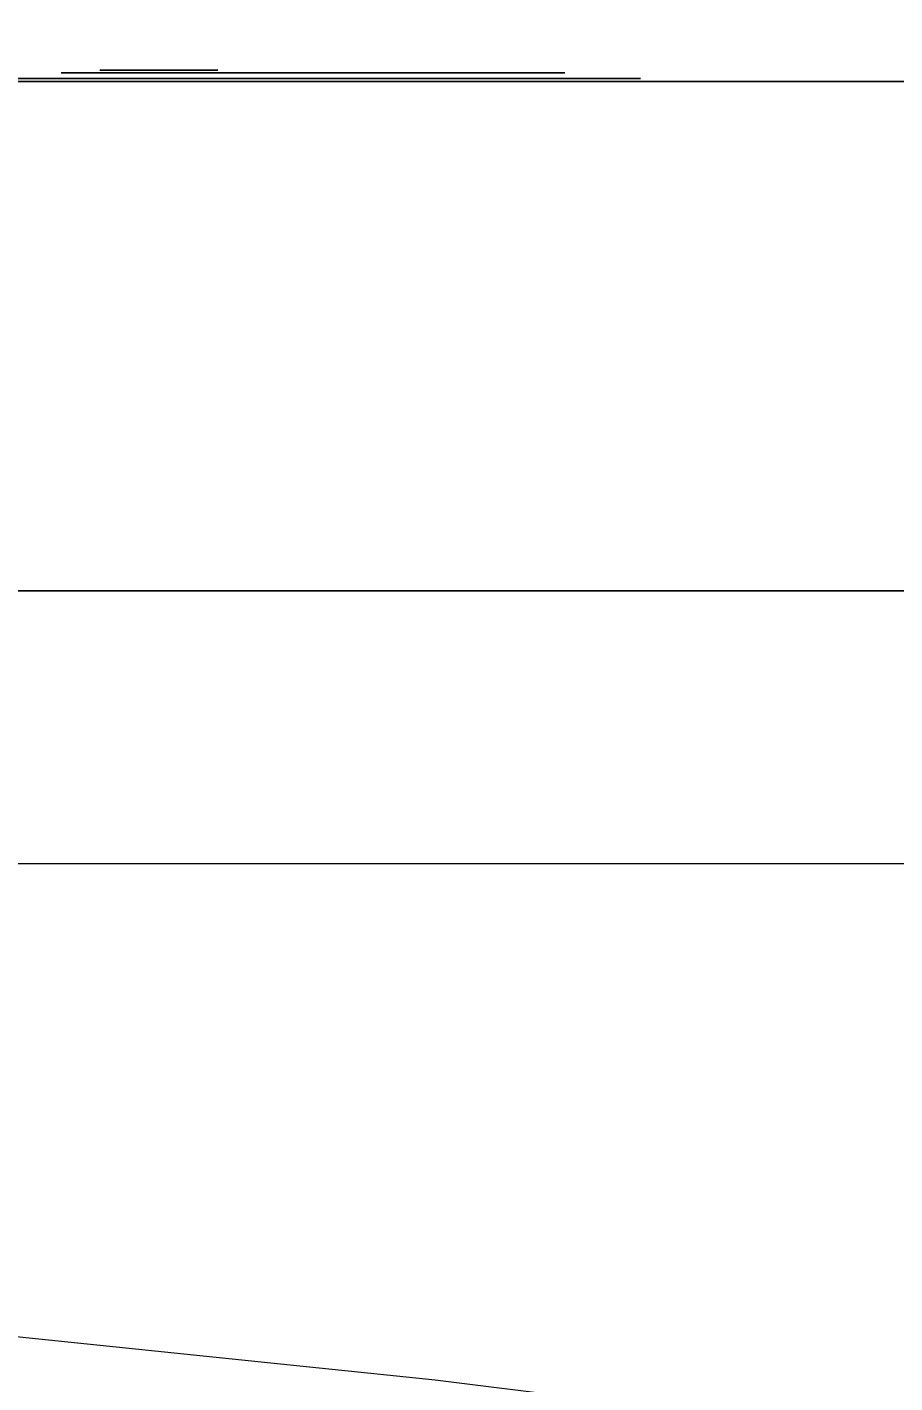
# Model space of a CAD drawing. Header units: millimetres. Extents: x -69706 to 52883, y -6882 to 68885.
# Drawn here: x 46304.43 to 46319.76, y 64954.24 to 64978.2 of the extents above; entities that cross this region are included whole.
import ezdxf

# ---------------------------------------------------------------- set-up
doc = ezdxf.new("R2010")
doc.units = ezdxf.units.MM
doc.layers.add('XFM7P20PCW$0$G-IMPT', color=252, linetype='Continuous', lineweight=9)
doc.layers.add('XFM7P20PCW$0$M-EQPM', color=252, linetype='Continuous', lineweight=9)
doc.layers.add('XFM7P20PCW$0$U-CV-DIM', color=252, linetype='Continuous')
doc.styles.add('XFM7P20PCW$0$PX-TEXT', font='isocp.shx', dxfattribs={"width": 0.7, "bigfont": 'chineset.shx'})
doc.dimstyles.new('XFM7P20PCW$0$PX-400', dxfattribs={"dimscale": 1000, "dimtxt": 0.25, "dimasz": 0.03, "dimexe": 0.1, "dimexo": 0.1, "dimgap": 0.05, "dimtad": 1, "dimdec": 0, "dimzin": 0, "dimdsep": 46, "dimtxsty": 'XFM7P20PCW$0$PX-TEXT', "dimblk": 'XFM7P20PCW$0$_Dot', "dimcen": 2, "dimclrd": 2, "dimclre": 1, "dimclrt": 4, "dimadec": 0, "dimazin": 0, "dimtfac": 1, "dimtdec": 0, "dimtix": 1, "dimtmove": 2, "dimatfit": 3, "dimfxl": 1, "dimtvp": 1, "dimtolj": 1, "dimtzin": 0, "dimarcsym": 0})

# ---------------------------------------------------------------- blocks, each defined once
blk = doc.blocks.new('XFM7P20PCW$0$ui_PCW Pump Shockproof Base - PCW防震基座-Renew_dwg_50_____j_uÂ_ 85Dx155H-V88-剖面 73')
at = {"layer": 'XFM7P20PCW$0$G-IMPT', "flags": 128}
blk.add_lwpolyline([(131964.119, 25564.532), (131969.819, 25563.954), (131978.03, 25563.218), (131984.526, 25562.669), (131990.963, 25562.132), (132000.745, 25561.291), (132005.722, 25560.831), (132013.235, 25560.054), (132018.153, 25559.442), (132021.449, 25558.934), (132023.532, 25558.52), (132024.617, 25558.229), (132024.775, 25558.172)], dxfattribs=at)
blk = doc.blocks.new('XFM7P20PCW$0$ui_PCW Pump Shockproof Base - PCW防震基座-Renew_dwg_¹s_ó¹Ï UA300015 _ó_û 100x9tx6M-V89-剖面 73')
at = {"layer": 'XFM7P20PCW$0$G-IMPT'}
for p, q in [((131818.368, 25583), (132038.368, 25583)), ((132038.368, 25583), (131939.368, 25583)), ((132038.368, 25574), (131818.368, 25574)), ((131941.32, 25574), (132038.368, 25574))]:
    blk.add_line(p, q, dxfattribs=at)
blk = doc.blocks.new('XFM7P20PCW$0$ui_PCW Pump Shockproof Base - PCW防震基座-Renew_dwg_UB405025 _uÂ__W_ _ÂÅK 86D-V91-剖面 73')
at = {"layer": 'XFM7P20PCW$0$G-IMPT'}
blk.add_line((132023.438, 25569.173), (131990.868, 25569.173), dxfattribs=at)
at = {"layer": 'XFM7P20PCW$0$G-IMPT', "flags": 128}
for points in [[(131990.868, 25574), (131992.547, 25574), (131994.224, 25574), (131995.895, 25574), (131997.559, 25574), (131999.211, 25574), (132000.851, 25574), (132002.474, 25574), (132004.079, 25574), (132005.663, 25574), (132007.223, 25574), (132008.757, 25574), (132010.262, 25574), (132011.736, 25574), (132013.177, 25574), (132014.582, 25574), (132015.949, 25574), (132017.276, 25574), (132018.561, 25574), (132019.801, 25574), (132020.996, 25574)], [(132021.31, 25574), (132020.128, 25574), (132018.9, 25574), (132017.627, 25574), (132016.311, 25574), (132014.955, 25574), (132013.56, 25574), (132012.128, 25574), (132010.663, 25574), (132009.166, 25574), (132007.639, 25574), (132006.086, 25574)]]:
    blk.add_lwpolyline(points, dxfattribs=at)
blk = doc.blocks.new('XFM7P20PCW$0$ui_PCW Pump Shockproof Base - PCW防震基座-Renew_dwg_²Õ_X¹Ï OB801032 JAD-2_uÂ__W_ _ö_ûÁá_N MK1808005SLDASM-V93-剖面 73')
for name in ['XFM7P20PCW$0$ui_PCW Pump Shockproof Base - PCW防震基座-Renew_dwg_¹s_ó¹Ï UA300015 _ó_û 100x9tx6M-V89-剖面 73', 'XFM7P20PCW$0$ui_PCW Pump Shockproof Base - PCW防震基座-Renew_dwg_UB405025 _uÂ__W_ _ÂÅK 86D-V91-剖面 73']:
    blk.add_blockref(name, (0, 0))
blk = doc.blocks.new('XFM7P20PCW$0$ui_PCW Pump Shockproof Base - PCW防震基座-Renew_dwg_XA400011 ___¹_ÐÅÒ_K_È____-V82-剖面 73')
at = {"layer": 'XFM7P20PCW$0$G-IMPT'}
for p, q in [((130634.499, 25583.15), (130631.735, 25583.15)), ((130632.048, 25583.15), (130631.735, 25583.15)), ((130631.735, 25583.15), (130632.048, 25583.15)), ((130632.351, 25583.15), (130631.896, 25583.15)), ((130632.568, 25583.15), (130632.152, 25583.15)), ((130632.19, 25583.15), (130632.568, 25583.15)), ((130632.644, 25583.15), (130632.227, 25583.15)), ((130632.275, 25583.15), (130636.581, 25583.15)), ((130634.083, 25583.2), (130632.313, 25583.2)), ((130632.313, 25583.2), (130634.083, 25583.2)), ((130634.083, 25583.15), (130632.313, 25583.15)), ((130632.313, 25583.15), (130634.083, 25583.15)), ((130633.562, 25583.15), (130632.389, 25583.15)), ((130632.426, 25583.15), (130633.941, 25583.15)), ((130636.364, 25583.15), (130632.464, 25583.15)), ((130634.395, 25583.2), (130632.606, 25583.2)), ((130632.606, 25583.2), (130634.054, 25583.2)), ((130634.054, 25583.15), (130632.606, 25583.15)), ((130632.606, 25583.15), (130634.395, 25583.15)), ((130634.395, 25583.15), (130632.606, 25583.15)), ((130632.606, 25583.15), (130634.054, 25583.15)), ((130632.805, 25583.15), (130635.683, 25583.15)), ((130632.843, 25583.15), (130633.562, 25583.15)), ((130634.991, 25583.15), (130632.985, 25583.15)), ((130633.222, 25583.15), (130633.562, 25583.15)), ((130633.562, 25583.15), (130633.259, 25583.15)), ((130633.818, 25583.15), (130635.569, 25583.15)), ((130634.981, 25583.15), (130633.818, 25583.15)), ((130634.395, 25583.15), (130633.941, 25583.15)), ((130634.054, 25583.2), (130634.395, 25583.2)), ((130634.698, 25583.15), (130634.272, 25583.15)), ((130634.32, 25583.15), (130634.944, 25583.15)), ((130634.433, 25583.15), (130634.84, 25583.15)), ((130634.868, 25583.15), (130634.433, 25583.15)), ((130634.537, 25583.15), (130634.433, 25583.15)), ((130636.099, 25583.15), (130634.65, 25583.15)), ((130634.65, 25583.15), (130636.478, 25583.15)), ((130634.944, 25583.15), (130634.868, 25583.15)), ((130635.039, 25583.15), (130634.981, 25583.15)), ((130635.37, 25583.15), (130634.991, 25583.15)), ((130635.029, 25583.15), (130635.228, 25583.15)), ((130635.067, 25583.15), (130635.039, 25583.15)), ((130635.408, 25583.15), (130635.067, 25583.15)), ((130635.683, 25583.15), (130635.266, 25583.15)), ((130635.276, 25583.15), (130635.342, 25583.15)), ((130635.342, 25583.15), (130635.408, 25583.15)), ((130636.402, 25583.15), (130635.645, 25583.15)), ((130635.645, 25583.15), (130636.894, 25583.15)), ((130636.78, 25583.15), (130636.543, 25583.15)), ((130636.894, 25583.15), (130636.581, 25583.15)), ((130637.273, 25583.15), (130639.734, 25583.15)), ((130639.961, 25583.15), (130637.339, 25583.15)), ((130637.576, 25583.15), (130637.376, 25583.15)), ((130637.613, 25583.15), (130638.209, 25583.15)), ((130638.209, 25583.15), (130637.689, 25583.15)), ((130638.209, 25583.15), (130637.793, 25583.15)), ((130638.522, 25583.15), (130638.106, 25583.15)), ((130639.913, 25583.15), (130638.484, 25583.15)), ((130638.484, 25583.15), (130639.913, 25583.15)), ((130638.55, 25583.15), (130639.658, 25583.15)), ((130639.913, 25583.15), (130639.345, 25583.15)), ((130639.658, 25583.15), (130639.459, 25583.15)), ((130640.216, 25583.15), (130639.799, 25583.15)), ((130640.529, 25583.15), (130640.377, 25583.15)), ((130614.868, 25583.05), (130641.868, 25583.05)), ((130641.868, 25583.05), (130614.868, 25583.05))]:
    blk.add_line(p, q, dxfattribs=at)
at = {"layer": 'XFM7P20PCW$0$G-IMPT', "flags": 128}
for points in [[(130632.152, 25583.15), (130632.369, 25583.15), (130632.588, 25583.15)], [(130635.569, 25583.15), (130634.395, 25583.15), (130633.222, 25583.15)], [(130633.903, 25583.15), (130633.939, 25583.15), (130633.979, 25583.15)], [(130634.395, 25583.15), (130634.225, 25583.15), (130634.054, 25583.15)], [(130634.054, 25583.15), (130634.225, 25583.15), (130634.395, 25583.15)], [(130634.216, 25583.15), (130634.27, 25583.15), (130634.32, 25583.15)], [(130635.645, 25583.15), (130635.488, 25583.15), (130635.332, 25583.15)], [(130635.645, 25583.15), (130635.66, 25583.15), (130635.683, 25583.15)], [(130636.677, 25583.15), (130636.388, 25583.15), (130636.099, 25583.15)], [(130637.197, 25583.15), (130636.937, 25583.15), (130636.677, 25583.15)], [(130637.008, 25583.15), (130637.064, 25583.15), (130637.121, 25583.15)], [(130637.187, 25583.15), (130637.231, 25583.15), (130637.273, 25583.15)], [(130639.345, 25583.15), (130639.624, 25583.15), (130639.903, 25583.15)], [(130639.913, 25583.15), (130639.91, 25583.15), (130639.903, 25583.15)]]:
    blk.add_lwpolyline(points, dxfattribs=at)
at = {"layer": 'XFM7P20PCW$0$G-IMPT'}
for points, knots in [([(130632.389, 25583.15), (130632.309, 25583.15), (130632.16, 25583.15), (130631.954, 25583.15), (130631.781, 25583.15), (130631.678, 25583.15), (130631.631, 25583.15)], [-1, -1, -1, -1, -0.683944, -0.412109, -0.184306, 0, 0, 0, 0]), ([(130631.631, 25583.15), (130631.642, 25583.15), (130631.661, 25583.15), (130631.705, 25583.15), (130631.759, 25583.15), (130631.808, 25583.15), (130631.831, 25583.15)], [-1, -1, -1, -1, -0.715697, -0.455458, -0.216125, 0, 0, 0, 0]), ([(130632.464, 25583.15), (130632.38, 25583.15), (130632.224, 25583.15), (130632.011, 25583.15), (130631.84, 25583.15), (130631.74, 25583.15), (130631.697, 25583.15)], [-1, -1, -1, -1, -0.669769, -0.3923148, -0.1692637, 0, 0, 0, 0]), ([(130631.697, 25583.15), (130631.71, 25583.15), (130631.734, 25583.15), (130631.787, 25583.15), (130631.857, 25583.15), (130631.915, 25583.15), (130631.944, 25583.15)], [-1, -1, -1, -1, -0.727841, -0.47197, -0.229944, 0, 0, 0, 0]), ([(130631.735, 25583.15), (130631.759, 25583.15), (130631.805, 25583.15), (130631.872, 25583.15), (130631.932, 25583.15), (130631.987, 25583.15), (130632.035, 25583.15), (130632.079, 25583.15), (130632.116, 25583.15), (130632.141, 25583.15), (130632.152, 25583.15)], [-1, -1, -1, -1, -0.79255, -0.607671, -0.449959, -0.316158, -0.204201, -0.11637, -0.048202, 0, 0, 0, 0]), ([(130631.831, 25583.15), (130631.84, 25583.15), (130631.856, 25583.15), (130631.891, 25583.15), (130631.929, 25583.15), (130631.958, 25583.15), (130631.972, 25583.15)], [-1, -1, -1, -1, -0.6918085, -0.4353777, -0.208893, 0, 0, 0, 0]), ([(130631.896, 25583.15), (130631.972, 25583.15), (130632.122, 25583.15), (130632.282, 25583.15), (130632.361, 25583.15)], [-1, -1, -1, -1, -0.494383, 0, 0, 0, 0]), ([(130631.972, 25583.15), (130631.986, 25583.15), (130632.013, 25583.15), (130632.047, 25583.15), (130632.071, 25583.15), (130632.08, 25583.15), (130632.086, 25583.15)], [-1, -1, -1, -1, -0.779703, -0.558185, -0.311065, 0, 0, 0, 0]), ([(130632.048, 25583.15), (130632.062, 25583.15), (130632.09, 25583.15), (130632.128, 25583.15), (130632.158, 25583.15), (130632.172, 25583.15), (130632.18, 25583.15)], [-1, -1, -1, -1, -0.791194, -0.578028, -0.315719, 0, 0, 0, 0]), ([(130632.086, 25583.15), (130632.112, 25583.15), (130632.164, 25583.15), (130632.181, 25583.15), (130632.19, 25583.15)], [-1, -1, -1, -1, -0.512666, 0, 0, 0, 0]), ([(130632.152, 25583.15), (130632.171, 25583.15), (130632.217, 25583.15), (130632.281, 25583.15), (130632.353, 25583.15), (130632.4, 25583.15), (130632.426, 25583.15)], [-1, -1, -1, -1, -0.848956, -0.64069, -0.359771, 0, 0, 0, 0]), ([(130632.18, 25583.15), (130632.198, 25583.15), (130632.235, 25583.15), (130632.262, 25583.15), (130632.275, 25583.15)], [-1, -1, -1, -1, -0.515625, 0, 0, 0, 0]), ([(130632.227, 25583.15), (130632.246, 25583.15), (130632.287, 25583.15), (130632.324, 25583.15), (130632.346, 25583.15), (130632.349, 25583.15), (130632.351, 25583.15)], [-1, -1, -1, -1, -0.794382, -0.560137, -0.296177, 0, 0, 0, 0]), ([(130632.985, 25583.15), (130632.906, 25583.15), (130632.759, 25583.15), (130632.554, 25583.15), (130632.38, 25583.15), (130632.275, 25583.15), (130632.227, 25583.15)], [-1, -1, -1, -1, -0.689476, -0.419476, -0.189819, 0, 0, 0, 0]), ([(130632.227, 25583.15), (130632.241, 25583.15), (130632.267, 25583.15), (130632.314, 25583.15), (130632.369, 25583.15), (130632.415, 25583.15), (130632.436, 25583.15)], [-1, -1, -1, -1, -0.720393, -0.461682, -0.222282, 0, 0, 0, 0]), ([(130632.436, 25583.15), (130632.444, 25583.15), (130632.458, 25583.15), (130632.489, 25583.15), (130632.527, 25583.15), (130632.554, 25583.15), (130632.568, 25583.15)], [-1, -1, -1, -1, -0.701836, -0.443812, -0.222941, 0, 0, 0, 0]), ([(130632.464, 25583.15), (130632.485, 25583.15), (130632.522, 25583.15), (130632.572, 25583.15), (130632.602, 25583.15), (130632.605, 25583.15), (130632.606, 25583.15)], [-1, -1, -1, -1, -0.6994438, -0.4595781, -0.2410152, 0, 0, 0, 0]), ([(130632.606, 25583.15), (130632.607, 25583.15), (130632.609, 25583.15), (130632.611, 25583.15), (130632.616, 25583.15), (130632.619, 25583.15), (130632.625, 25583.15), (130632.631, 25583.15), (130632.636, 25583.15), (130632.641, 25583.15), (130632.644, 25583.15)], [-1, -1, -1, -1, -0.824602, -0.662926, -0.516457, -0.385229, -0.267648, -0.16377, -0.075112, 0, 0, 0, 0]), ([(130632.692, 25583.15), (130632.706, 25583.15), (130632.735, 25583.15), (130632.769, 25583.15), (130632.794, 25583.15), (130632.801, 25583.15), (130632.805, 25583.15)], [-1, -1, -1, -1, -0.751585, -0.504782, -0.257316, 0, 0, 0, 0]), ([(130632.692, 25583.15), (130632.714, 25583.15), (130632.752, 25583.15), (130632.805, 25583.15), (130632.838, 25583.15), (130632.841, 25583.15), (130632.843, 25583.15)], [-1, -1, -1, -1, -0.679913, -0.433402, -0.221833, 0, 0, 0, 0]), ([(130633.259, 25583.15), (130633.33, 25583.15), (130633.471, 25583.15), (130633.64, 25583.15), (130633.724, 25583.15)], [-1, -1, -1, -1, -0.494754, 0, 0, 0, 0]), ([(130633.78, 25583.15), (130633.792, 25583.15), (130633.821, 25583.15), (130633.853, 25583.15), (130633.882, 25583.15), (130633.896, 25583.15), (130633.903, 25583.15)], [-1, -1, -1, -1, -0.834576, -0.63243, -0.357702, 0, 0, 0, 0]), ([(130633.818, 25583.15), (130633.842, 25583.15), (130633.889, 25583.15), (130633.95, 25583.15), (130633.979, 25583.15)], [-1, -1, -1, -1, -0.467231, 0, 0, 0, 0]), ([(130634.111, 25583.15), (130634.062, 25583.15), (130633.967, 25583.15), (130633.866, 25583.15), (130633.818, 25583.15)], [-1, -1, -1, -1, -0.4815481, 0, 0, 0, 0]), ([(130633.941, 25583.15), (130634.017, 25583.15), (130634.167, 25583.15), (130634.326, 25583.15), (130634.405, 25583.15)], [-1, -1, -1, -1, -0.494383, 0, 0, 0, 0]), ([(130633.941, 25583.15), (130633.972, 25583.15), (130634.032, 25583.15), (130634.098, 25583.15), (130634.13, 25583.15)], [-1, -1, -1, -1, -0.487072, 0, 0, 0, 0]), ([(130633.979, 25583.15), (130634.024, 25583.15), (130634.119, 25583.15), (130634.207, 25583.15), (130634.254, 25583.15)], [-1, -1, -1, -1, -0.5218454, 0, 0, 0, 0]), ([(130634.083, 25583.15), (130634.096, 25583.15), (130634.123, 25583.15), (130634.16, 25583.15), (130634.192, 25583.15), (130634.208, 25583.15), (130634.216, 25583.15)], [-1, -1, -1, -1, -0.761095, -0.531138, -0.282936, 0, 0, 0, 0]), ([(130634.433, 25583.15), (130634.378, 25583.15), (130634.275, 25583.15), (130634.163, 25583.15), (130634.111, 25583.15)], [-1, -1, -1, -1, -0.469953, 0, 0, 0, 0]), ([(130634.196, 25583.15), (130634.22, 25583.15), (130634.261, 25583.15), (130634.314, 25583.15), (130634.352, 25583.15), (130634.356, 25583.15), (130634.357, 25583.15)], [-1, -1, -1, -1, -0.6535076, -0.3934777, -0.1926763, 0, 0, 0, 0]), ([(130634.254, 25583.15), (130634.304, 25583.15), (130634.403, 25583.15), (130634.493, 25583.15), (130634.537, 25583.15)], [-1, -1, -1, -1, -0.486154, 0, 0, 0, 0]), ([(130634.272, 25583.15), (130634.291, 25583.15), (130634.331, 25583.15), (130634.369, 25583.15), (130634.39, 25583.15), (130634.394, 25583.15), (130634.395, 25583.15)], [-1, -1, -1, -1, -0.792498, -0.557798, -0.293618, 0, 0, 0, 0]), ([(130634.433, 25583.15), (130634.446, 25583.15), (130634.471, 25583.15), (130634.507, 25583.15), (130634.539, 25583.15), (130634.556, 25583.15), (130634.565, 25583.15)], [-1, -1, -1, -1, -0.796817, -0.579624, -0.313232, 0, 0, 0, 0]), ([(130634.499, 25583.15), (130634.521, 25583.15), (130634.561, 25583.15), (130634.614, 25583.15), (130634.646, 25583.15), (130634.649, 25583.15), (130634.65, 25583.15)], [-1, -1, -1, -1, -0.690921, -0.44791, -0.233407, 0, 0, 0, 0]), ([(130634.565, 25583.15), (130634.578, 25583.15), (130634.602, 25583.15), (130634.609, 25583.15), (130634.613, 25583.15)], [-1, -1, -1, -1, -0.425764, 0, 0, 0, 0]), ([(130634.65, 25583.15), (130634.651, 25583.15), (130634.653, 25583.15), (130634.657, 25583.15), (130634.661, 25583.15), (130634.667, 25583.15), (130634.674, 25583.15), (130634.68, 25583.15), (130634.689, 25583.15), (130634.695, 25583.15), (130634.698, 25583.15)], [-1, -1, -1, -1, -0.822845, -0.661054, -0.513119, -0.382053, -0.263205, -0.161258, -0.072979, 0, 0, 0, 0]), ([(130635.276, 25583.15), (130635.23, 25583.15), (130635.134, 25583.15), (130634.983, 25583.15), (130634.821, 25583.15), (130634.708, 25583.15), (130634.65, 25583.15)], [-1, -1, -1, -1, -0.7762238, -0.5356201, -0.2764898, 0, 0, 0, 0]), ([(130634.65, 25583.15), (130634.727, 25583.15), (130634.876, 25583.15), (130635.024, 25583.15), (130635.095, 25583.15)], [-1, -1, -1, -1, -0.484502, 0, 0, 0, 0]), ([(130634.915, 25583.15), (130634.929, 25583.15), (130634.955, 25583.15), (130634.991, 25583.15), (130635.014, 25583.15), (130635.024, 25583.15), (130635.029, 25583.15)], [-1, -1, -1, -1, -0.7711802, -0.5502755, -0.3003659, 0, 0, 0, 0]), ([(130635.332, 25583.15), (130635.272, 25583.15), (130635.159, 25583.15), (130635.045, 25583.15), (130634.991, 25583.15)], [-1, -1, -1, -1, -0.472577, 0, 0, 0, 0]), ([(130634.991, 25583.15), (130635.059, 25583.15), (130635.192, 25583.15), (130635.331, 25583.15), (130635.398, 25583.15)], [-1, -1, -1, -1, -0.485789, 0, 0, 0, 0]), ([(130635.095, 25583.15), (130635.171, 25583.15), (130635.324, 25583.15), (130635.548, 25583.15), (130635.766, 25583.15), (130635.905, 25583.15), (130635.976, 25583.15)], [-1, -1, -1, -1, -0.749912, -0.501101, -0.251226, 0, 0, 0, 0]), ([(130635.228, 25583.15), (130635.272, 25583.15), (130635.354, 25583.15), (130635.468, 25583.15), (130635.564, 25583.15), (130635.62, 25583.15), (130635.645, 25583.15)], [-1, -1, -1, -1, -0.686699, -0.415783, -0.186754, 0, 0, 0, 0]), ([(130635.266, 25583.15), (130635.282, 25583.15), (130635.317, 25583.15), (130635.346, 25583.15), (130635.366, 25583.15), (130635.369, 25583.15), (130635.37, 25583.15)], [-1, -1, -1, -1, -0.794896, -0.56007, -0.295766, 0, 0, 0, 0]), ([(130636.033, 25583.15), (130635.98, 25583.15), (130635.87, 25583.15), (130635.691, 25583.15), (130635.491, 25583.15), (130635.349, 25583.15), (130635.276, 25583.15)], [-1, -1, -1, -1, -0.783953, -0.546406, -0.284181, 0, 0, 0, 0]), ([(130635.776, 25583.15), (130635.75, 25583.15), (130635.694, 25583.15), (130635.599, 25583.15), (130635.49, 25583.15), (130635.411, 25583.15), (130635.37, 25583.15)], [-1, -1, -1, -1, -0.803818, -0.572681, -0.304945, 0, 0, 0, 0]), ([(130635.483, 25583.15), (130635.507, 25583.15), (130635.549, 25583.15), (130635.604, 25583.15), (130635.64, 25583.15), (130635.643, 25583.15), (130635.645, 25583.15)], [-1, -1, -1, -1, -0.6839687, -0.4386877, -0.2244833, 0, 0, 0, 0]), ([(130637.131, 25583.15), (130637.012, 25583.15), (130636.767, 25583.15), (130636.387, 25583.15), (130635.986, 25583.15), (130635.71, 25583.15), (130635.569, 25583.15)], [-1, -1, -1, -1, -0.770465, -0.528018, -0.270659, 0, 0, 0, 0]), ([(130635.569, 25583.15), (130635.684, 25583.15), (130635.911, 25583.15), (130636.247, 25583.15), (130636.574, 25583.15), (130636.788, 25583.15), (130636.894, 25583.15)], [-1, -1, -1, -1, -0.740245, -0.486624, -0.239961, 0, 0, 0, 0]), ([(130635.862, 25583.15), (130635.86, 25583.15), (130635.856, 25583.15), (130635.814, 25583.15), (130635.737, 25583.15), (130635.677, 25583.15), (130635.645, 25583.15)], [-1, -1, -1, -1, -0.714021, -0.482644, -0.26381, 0, 0, 0, 0]), ([(130635.645, 25583.15), (130635.675, 25583.15), (130635.739, 25583.15), (130635.783, 25583.15), (130635.806, 25583.15)], [-1, -1, -1, -1, -0.522216, 0, 0, 0, 0]), ([(130635.683, 25583.15), (130635.71, 25583.15), (130635.762, 25583.15), (130635.826, 25583.15), (130635.858, 25583.15), (130635.86, 25583.15), (130635.862, 25583.15)], [-1, -1, -1, -1, -0.777588, -0.571179, -0.323822, 0, 0, 0, 0]), ([(130635.748, 25583.15), (130635.749, 25583.15), (130635.75, 25583.15), (130635.765, 25583.15), (130635.788, 25583.15), (130635.812, 25583.15), (130635.824, 25583.15)], [-1, -1, -1, -1, -0.735457, -0.487692, -0.243542, 0, 0, 0, 0]), ([(130635.806, 25583.15), (130635.789, 25583.15), (130635.759, 25583.15), (130635.752, 25583.15), (130635.748, 25583.15)], [-1, -1, -1, -1, -0.435881, 0, 0, 0, 0]), ([(130636.051, 25583.15), (130636.032, 25583.15), (130635.994, 25583.15), (130635.927, 25583.15), (130635.854, 25583.15), (130635.802, 25583.15), (130635.776, 25583.15)], [-1, -1, -1, -1, -0.741262, -0.492279, -0.247594, 0, 0, 0, 0]), ([(130635.91, 25583.15), (130635.905, 25583.15), (130635.895, 25583.15), (130635.87, 25583.15), (130635.844, 25583.15), (130635.818, 25583.15), (130635.806, 25583.15)], [-1, -1, -1, -1, -0.717184, -0.456749, -0.218795, 0, 0, 0, 0]), ([(130635.806, 25583.15), (130635.816, 25583.15), (130635.841, 25583.15), (130635.862, 25583.15), (130635.88, 25583.15), (130635.887, 25583.15), (130635.89, 25583.15)], [-1, -1, -1, -1, -0.837352, -0.618939, -0.339434, 0, 0, 0, 0]), ([(130635.824, 25583.15), (130635.836, 25583.15), (130635.862, 25583.15), (130635.919, 25583.15), (130635.985, 25583.15), (130636.035, 25583.15), (130636.061, 25583.15)], [-1, -1, -1, -1, -0.790909, -0.561655, -0.299493, 0, 0, 0, 0]), ([(130635.89, 25583.15), (130635.899, 25583.15), (130635.917, 25583.15), (130635.935, 25583.15), (130635.945, 25583.15), (130635.947, 25583.15), (130635.948, 25583.15)], [-1, -1, -1, -1, -0.767701, -0.523637, -0.269539, 0, 0, 0, 0]), ([(130635.948, 25583.15), (130635.946, 25583.15), (130635.942, 25583.15), (130635.921, 25583.15), (130635.91, 25583.15)], [-1, -1, -1, -1, -0.497643, 0, 0, 0, 0]), ([(130635.976, 25583.15), (130636.051, 25583.15), (130636.2, 25583.15), (130636.406, 25583.15), (130636.598, 25583.15), (130636.714, 25583.15), (130636.771, 25583.15)], [-1, -1, -1, -1, -0.7388178, -0.4868938, -0.2408008, 0, 0, 0, 0]), ([(130636.647, 25583.15), (130636.597, 25583.15), (130636.499, 25583.15), (130636.344, 25583.15), (130636.191, 25583.15), (130636.085, 25583.15), (130636.033, 25583.15)], [-1, -1, -1, -1, -0.736647, -0.481855, -0.238171, 0, 0, 0, 0]), ([(130636.193, 25583.15), (130636.184, 25583.15), (130636.166, 25583.15), (130636.132, 25583.15), (130636.095, 25583.15), (130636.065, 25583.15), (130636.051, 25583.15)], [-1, -1, -1, -1, -0.7120168, -0.4499192, -0.2144385, 0, 0, 0, 0]), ([(130636.269, 25583.15), (130636.266, 25583.15), (130636.26, 25583.15), (130636.242, 25583.15), (130636.223, 25583.15), (130636.202, 25583.15), (130636.193, 25583.15)], [-1, -1, -1, -1, -0.69217, -0.427116, -0.193956, 0, 0, 0, 0]), ([(130636.203, 25583.15), (130636.211, 25583.15), (130636.227, 25583.15), (130636.245, 25583.15), (130636.258, 25583.15), (130636.265, 25583.15), (130636.269, 25583.15)], [-1, -1, -1, -1, -0.782586, -0.543419, -0.281817, 0, 0, 0, 0]), ([(130636.326, 25583.15), (130636.325, 25583.15), (130636.323, 25583.15), (130636.314, 25583.15), (130636.297, 25583.15), (130636.278, 25583.15), (130636.269, 25583.15)], [-1, -1, -1, -1, -0.710347, -0.448884, -0.210724, 0, 0, 0, 0]), ([(130636.269, 25583.15), (130636.286, 25583.15), (130636.319, 25583.15), (130636.324, 25583.15), (130636.326, 25583.15)], [-1, -1, -1, -1, -0.49159, 0, 0, 0, 0]), ([(130636.639, 25583.15), (130636.627, 25583.15), (130636.6, 25583.15), (130636.536, 25583.15), (130636.457, 25583.15), (130636.397, 25583.15), (130636.364, 25583.15)], [-1, -1, -1, -1, -0.812394, -0.593857, -0.326307, 0, 0, 0, 0]), ([(130637.055, 25583.15), (130637.041, 25583.15), (130637.009, 25583.15), (130636.954, 25583.15), (130636.889, 25583.15), (130636.813, 25583.15), (130636.725, 25583.15), (130636.628, 25583.15), (130636.518, 25583.15), (130636.442, 25583.15), (130636.402, 25583.15)], [-1, -1, -1, -1, -0.930329, -0.844545, -0.744368, -0.626064, -0.493996, -0.344864, -0.181904, 0, 0, 0, 0]), ([(130636.478, 25583.15), (130636.509, 25583.15), (130636.567, 25583.15), (130636.646, 25583.15), (130636.709, 25583.15), (130636.745, 25583.15), (130636.761, 25583.15)], [-1, -1, -1, -1, -0.664668, -0.388146, -0.165385, 0, 0, 0, 0]), ([(130636.543, 25583.15), (130636.566, 25583.15), (130636.611, 25583.15), (130636.659, 25583.15), (130636.688, 25583.15), (130636.693, 25583.15), (130636.695, 25583.15)], [-1, -1, -1, -1, -0.725855, -0.468436, -0.226029, 0, 0, 0, 0]), ([(130636.581, 25583.15), (130636.632, 25583.15), (130636.728, 25583.15), (130636.862, 25583.15), (130636.979, 25583.15), (130637.043, 25583.15), (130637.074, 25583.15)], [-1, -1, -1, -1, -0.709461, -0.449234, -0.215302, 0, 0, 0, 0]), ([(130636.581, 25583.15), (130636.612, 25583.15), (130636.67, 25583.15), (130636.756, 25583.15), (130636.838, 25583.15), (130636.895, 25583.15), (130636.922, 25583.15)], [-1, -1, -1, -1, -0.703959, -0.438625, -0.20424, 0, 0, 0, 0]), ([(130636.695, 25583.15), (130636.694, 25583.15), (130636.692, 25583.15), (130636.684, 25583.15), (130636.668, 25583.15), (130636.647, 25583.15), (130636.639, 25583.15)], [-1, -1, -1, -1, -0.649614, -0.366673, -0.151546, 0, 0, 0, 0]), ([(130637.376, 25583.15), (130637.314, 25583.15), (130637.194, 25583.15), (130637.007, 25583.15), (130636.83, 25583.15), (130636.706, 25583.15), (130636.647, 25583.15)], [-1, -1, -1, -1, -0.713564, -0.451123, -0.214397, 0, 0, 0, 0]), ([(130637.215, 25583.15), (130637.16, 25583.15), (130637.059, 25583.15), (130636.918, 25583.15), (130636.798, 25583.15), (130636.727, 25583.15), (130636.695, 25583.15)], [-1, -1, -1, -1, -0.685905, -0.417152, -0.187988, 0, 0, 0, 0]), ([(130636.695, 25583.15), (130636.708, 25583.15), (130636.734, 25583.15), (130636.778, 25583.15), (130636.799, 25583.15)], [-1, -1, -1, -1, -0.481338, 0, 0, 0, 0]), ([(130636.761, 25583.15), (130636.81, 25583.15), (130636.902, 25583.15), (130636.994, 25583.15), (130637.036, 25583.15)], [-1, -1, -1, -1, -0.458222, 0, 0, 0, 0]), ([(130636.771, 25583.15), (130636.837, 25583.15), (130636.977, 25583.15), (130637.175, 25583.15), (130637.379, 25583.15), (130637.508, 25583.15), (130637.576, 25583.15)], [-1, -1, -1, -1, -0.785646, -0.549187, -0.287109, 0, 0, 0, 0]), ([(130636.904, 25583.15), (130636.887, 25583.15), (130636.853, 25583.15), (130636.817, 25583.15), (130636.792, 25583.15), (130636.784, 25583.15), (130636.78, 25583.15)], [-1, -1, -1, -1, -0.7678673, -0.5246687, -0.2690905, 0, 0, 0, 0]), ([(130637.339, 25583.15), (130637.297, 25583.15), (130637.211, 25583.15), (130637.077, 25583.15), (130636.932, 25583.15), (130636.832, 25583.15), (130636.78, 25583.15)], [-1, -1, -1, -1, -0.779836, -0.53925, -0.280159, 0, 0, 0, 0]), ([(130636.78, 25583.15), (130636.794, 25583.15), (130636.819, 25583.15), (130636.864, 25583.15), (130636.904, 25583.15), (130636.936, 25583.15), (130636.95, 25583.15)], [-1, -1, -1, -1, -0.7007846, -0.4341894, -0.2008241, 0, 0, 0, 0]), ([(130636.894, 25583.15), (130636.986, 25583.15), (130637.171, 25583.15), (130637.449, 25583.15), (130637.729, 25583.15), (130637.916, 25583.15), (130638.01, 25583.15)], [-1, -1, -1, -1, -0.75617, -0.508615, -0.256647, 0, 0, 0, 0]), ([(130636.894, 25583.15), (130636.905, 25583.15), (130636.929, 25583.15), (130636.959, 25583.15), (130636.986, 25583.15), (130637, 25583.15), (130637.008, 25583.15)], [-1, -1, -1, -1, -0.812629, -0.597545, -0.334725, 0, 0, 0, 0]), ([(130637.102, 25583.15), (130637.082, 25583.15), (130637.038, 25583.15), (130636.986, 25583.15), (130636.94, 25583.15), (130636.916, 25583.15), (130636.904, 25583.15)], [-1, -1, -1, -1, -0.807882, -0.578878, -0.313087, 0, 0, 0, 0]), ([(130636.95, 25583.15), (130636.957, 25583.15), (130636.97, 25583.15), (130636.996, 25583.15), (130637.034, 25583.15), (130637.06, 25583.15), (130637.074, 25583.15)], [-1, -1, -1, -1, -0.7091494, -0.4603011, -0.2312274, 0, 0, 0, 0]), ([(130637.036, 25583.15), (130637.06, 25583.15), (130637.104, 25583.15), (130637.167, 25583.15), (130637.221, 25583.15), (130637.264, 25583.15), (130637.299, 25583.15), (130637.321, 25583.15), (130637.338, 25583.15), (130637.338, 25583.15), (130637.339, 25583.15)], [-1, -1, -1, -1, -0.8517428, -0.7236273, -0.6039752, -0.4942739, -0.3827832, -0.2684581, -0.1424637, 0, 0, 0, 0]), ([(130637.036, 25583.15), (130637.047, 25583.15), (130637.069, 25583.15), (130637.118, 25583.15), (130637.171, 25583.15), (130637.221, 25583.15), (130637.245, 25583.15)], [-1, -1, -1, -1, -0.714097, -0.451759, -0.215385, 0, 0, 0, 0]), ([(130637.793, 25583.15), (130637.714, 25583.15), (130637.568, 25583.15), (130637.363, 25583.15), (130637.189, 25583.15), (130637.083, 25583.15), (130637.036, 25583.15)], [-1, -1, -1, -1, -0.689476, -0.419476, -0.189819, 0, 0, 0, 0]), ([(130637.036, 25583.15), (130637.046, 25583.15), (130637.069, 25583.15), (130637.102, 25583.15), (130637.135, 25583.15), (130637.169, 25583.15), (130637.204, 25583.15), (130637.238, 25583.15), (130637.275, 25583.15), (130637.298, 25583.15), (130637.311, 25583.15)], [-1, -1, -1, -1, -0.9354509, -0.8591845, -0.7671255, -0.6584603, -0.527154, -0.3734782, -0.1978618, 0, 0, 0, 0]), ([(130637.074, 25583.15), (130637.099, 25583.15), (130637.152, 25583.15), (130637.219, 25583.15), (130637.276, 25583.15), (130637.305, 25583.15), (130637.32, 25583.15)], [-1, -1, -1, -1, -0.76437, -0.525636, -0.269046, 0, 0, 0, 0]), ([(130637.074, 25583.15), (130637.087, 25583.15), (130637.113, 25583.15), (130637.149, 25583.15), (130637.172, 25583.15), (130637.182, 25583.15), (130637.187, 25583.15)], [-1, -1, -1, -1, -0.77118, -0.550276, -0.300366, 0, 0, 0, 0]), ([(130637.282, 25583.15), (130637.247, 25583.15), (130637.18, 25583.15), (130637.127, 25583.15), (130637.102, 25583.15)], [-1, -1, -1, -1, -0.4713778, 0, 0, 0, 0]), ([(130637.197, 25583.15), (130637.197, 25583.15), (130637.197, 25583.15), (130637.181, 25583.15), (130637.161, 25583.15), (130637.134, 25583.15), (130637.121, 25583.15)], [-1, -1, -1, -1, -0.62253, -0.346725, -0.155871, 0, 0, 0, 0]), ([(130637.121, 25583.15), (130637.212, 25583.15), (130637.386, 25583.15), (130637.637, 25583.15), (130637.865, 25583.15), (130638.009, 25583.15), (130638.078, 25583.15)], [-1, -1, -1, -1, -0.7168879, -0.4551247, -0.2171882, 0, 0, 0, 0]), ([(130638.162, 25583.15), (130637.993, 25583.15), (130637.653, 25583.15), (130637.306, 25583.15), (130637.131, 25583.15)], [-1, -1, -1, -1, -0.504335, 0, 0, 0, 0]), ([(130638.408, 25583.15), (130638.324, 25583.15), (130638.141, 25583.15), (130637.847, 25583.15), (130637.516, 25583.15), (130637.282, 25583.15), (130637.159, 25583.15)], [-1, -1, -1, -1, -0.794097, -0.558102, -0.293858, 0, 0, 0, 0]), ([(130637.339, 25583.15), (130637.338, 25583.15), (130637.336, 25583.15), (130637.31, 25583.15), (130637.261, 25583.15), (130637.219, 25583.15), (130637.197, 25583.15)], [-1, -1, -1, -1, -0.667689, -0.418229, -0.210441, 0, 0, 0, 0]), ([(130638.078, 25583.15), (130638.004, 25583.15), (130637.858, 25583.15), (130637.641, 25583.15), (130637.427, 25583.15), (130637.285, 25583.15), (130637.215, 25583.15)], [-1, -1, -1, -1, -0.740764, -0.488343, -0.242153, 0, 0, 0, 0]), ([(130637.245, 25583.15), (130637.254, 25583.15), (130637.271, 25583.15), (130637.3, 25583.15), (130637.337, 25583.15), (130637.364, 25583.15), (130637.376, 25583.15)], [-1, -1, -1, -1, -0.6713928, -0.4060102, -0.1903463, 0, 0, 0, 0]), ([(130637.311, 25583.15), (130637.443, 25583.15), (130637.697, 25583.15), (130638.063, 25583.15), (130638.398, 25583.15), (130638.61, 25583.15), (130638.711, 25583.15)], [-1, -1, -1, -1, -0.718265, -0.458687, -0.21893, 0, 0, 0, 0]), ([(130637.32, 25583.15), (130637.334, 25583.15), (130637.361, 25583.15), (130637.391, 25583.15), (130637.411, 25583.15), (130637.413, 25583.15), (130637.414, 25583.15)], [-1, -1, -1, -1, -0.716301, -0.458694, -0.22094, 0, 0, 0, 0]), ([(130637.376, 25583.15), (130637.39, 25583.15), (130637.417, 25583.15), (130637.454, 25583.15), (130637.481, 25583.15), (130637.493, 25583.15), (130637.5, 25583.15)], [-1, -1, -1, -1, -0.7926657, -0.5797184, -0.3186611, 0, 0, 0, 0]), ([(130637.5, 25583.15), (130637.514, 25583.15), (130637.544, 25583.15), (130637.578, 25583.15), (130637.602, 25583.15), (130637.609, 25583.15), (130637.613, 25583.15)], [-1, -1, -1, -1, -0.758475, -0.515008, -0.261991, 0, 0, 0, 0]), ([(130637.689, 25583.15), (130637.776, 25583.15), (130637.945, 25583.15), (130638.123, 25583.15), (130638.209, 25583.15)], [-1, -1, -1, -1, -0.487395, 0, 0, 0, 0]), ([(130638.01, 25583.15), (130638.086, 25583.15), (130638.236, 25583.15), (130638.453, 25583.15), (130638.663, 25583.15), (130638.797, 25583.15), (130638.863, 25583.15)], [-1, -1, -1, -1, -0.7401495, -0.4874671, -0.2406691, 0, 0, 0, 0]), ([(130638.843, 25583.15), (130638.787, 25583.15), (130638.672, 25583.15), (130638.488, 25583.15), (130638.289, 25583.15), (130638.149, 25583.15), (130638.078, 25583.15)], [-1, -1, -1, -1, -0.772426, -0.530669, -0.273182, 0, 0, 0, 0]), ([(130638.078, 25583.15), (130638.207, 25583.15), (130638.459, 25583.15), (130638.705, 25583.15), (130638.825, 25583.15)], [-1, -1, -1, -1, -0.488382, 0, 0, 0, 0]), ([(130638.106, 25583.15), (130638.122, 25583.15), (130638.156, 25583.15), (130638.186, 25583.15), (130638.206, 25583.15), (130638.208, 25583.15), (130638.209, 25583.15)], [-1, -1, -1, -1, -0.794896, -0.56007, -0.295766, 0, 0, 0, 0]), ([(130638.929, 25583.15), (130638.871, 25583.15), (130638.753, 25583.15), (130638.568, 25583.15), (130638.369, 25583.15), (130638.232, 25583.15), (130638.162, 25583.15)], [-1, -1, -1, -1, -0.7706502, -0.5275472, -0.2718299, 0, 0, 0, 0]), ([(130638.333, 25583.15), (130638.355, 25583.15), (130638.397, 25583.15), (130638.45, 25583.15), (130638.48, 25583.15), (130638.483, 25583.15), (130638.484, 25583.15)], [-1, -1, -1, -1, -0.735547, -0.51017, -0.280978, 0, 0, 0, 0]), ([(130639.146, 25583.15), (130639.099, 25583.15), (130638.997, 25583.15), (130638.825, 25583.15), (130638.627, 25583.15), (130638.484, 25583.15), (130638.408, 25583.15)], [-1, -1, -1, -1, -0.801885, -0.568843, -0.302867, 0, 0, 0, 0]), ([(130638.484, 25583.15), (130638.485, 25583.15), (130638.487, 25583.15), (130638.489, 25583.15), (130638.494, 25583.15), (130638.497, 25583.15), (130638.504, 25583.15), (130638.509, 25583.15), (130638.514, 25583.15), (130638.52, 25583.15), (130638.522, 25583.15)], [-1, -1, -1, -1, -0.825792, -0.665455, -0.518948, -0.386305, -0.268995, -0.165536, -0.075922, 0, 0, 0, 0]), ([(130639.79, 25583.15), (130639.773, 25583.15), (130639.732, 25583.15), (130639.648, 25583.15), (130639.536, 25583.15), (130639.392, 25583.15), (130639.219, 25583.15), (130639.014, 25583.15), (130638.779, 25583.15), (130638.611, 25583.15), (130638.522, 25583.15)], [-1, -1, -1, -1, -0.955226, -0.888612, -0.798662, -0.68451, -0.549361, -0.389778, -0.206505, 0, 0, 0, 0]), ([(130638.711, 25583.15), (130638.806, 25583.15), (130638.981, 25583.15), (130639.222, 25583.15), (130639.423, 25583.15), (130639.54, 25583.15), (130639.592, 25583.15)], [-1, -1, -1, -1, -0.686789, -0.415423, -0.187494, 0, 0, 0, 0]), ([(130638.825, 25583.15), (130638.88, 25583.15), (130638.989, 25583.15), (130639.146, 25583.15), (130639.293, 25583.15), (130639.385, 25583.15), (130639.431, 25583.15)], [-1, -1, -1, -1, -0.738544, -0.485967, -0.23877, 0, 0, 0, 0]), ([(130639.459, 25583.15), (130639.414, 25583.15), (130639.324, 25583.15), (130639.176, 25583.15), (130639.016, 25583.15), (130638.902, 25583.15), (130638.843, 25583.15)], [-1, -1, -1, -1, -0.764364, -0.520275, -0.266448, 0, 0, 0, 0]), ([(130638.863, 25583.15), (130638.922, 25583.15), (130639.041, 25583.15), (130639.214, 25583.15), (130639.382, 25583.15), (130639.49, 25583.15), (130639.544, 25583.15)], [-1, -1, -1, -1, -0.7531687, -0.505357, -0.2539581, 0, 0, 0, 0]), ([(130639.487, 25583.15), (130639.399, 25583.15), (130639.219, 25583.15), (130639.027, 25583.15), (130638.929, 25583.15)], [-1, -1, -1, -1, -0.5081379, 0, 0, 0, 0]), ([(130639.497, 25583.15), (130639.477, 25583.15), (130639.432, 25583.15), (130639.353, 25583.15), (130639.256, 25583.15), (130639.185, 25583.15), (130639.146, 25583.15)], [-1, -1, -1, -1, -0.8118966, -0.5787112, -0.3130693, 0, 0, 0, 0]), ([(130639.431, 25583.15), (130639.479, 25583.15), (130639.576, 25583.15), (130639.709, 25583.15), (130639.836, 25583.15), (130639.912, 25583.15), (130639.951, 25583.15)], [-1, -1, -1, -1, -0.752461, -0.505907, -0.255083, 0, 0, 0, 0]), ([(130639.459, 25583.15), (130639.474, 25583.15), (130639.504, 25583.15), (130639.544, 25583.15), (130639.581, 25583.15), (130639.606, 25583.15), (130639.63, 25583.15), (130639.644, 25583.15), (130639.656, 25583.15), (130639.657, 25583.15), (130639.658, 25583.15)], [-1, -1, -1, -1, -0.8167043, -0.6490368, -0.49981, -0.3668088, -0.2504411, -0.1497697, -0.0672908, 0, 0, 0, 0]), ([(130639.923, 25583.15), (130639.851, 25583.15), (130639.706, 25583.15), (130639.542, 25583.15), (130639.459, 25583.15)], [-1, -1, -1, -1, -0.504524, 0, 0, 0, 0]), ([(130640.036, 25583.15), (130639.95, 25583.15), (130639.778, 25583.15), (130639.583, 25583.15), (130639.487, 25583.15)], [-1, -1, -1, -1, -0.4979225, 0, 0, 0, 0]), ([(130639.61, 25583.15), (130639.6, 25583.15), (130639.577, 25583.15), (130639.525, 25583.15), (130639.497, 25583.15)], [-1, -1, -1, -1, -0.534953, 0, 0, 0, 0]), ([(130639.544, 25583.15), (130639.591, 25583.15), (130639.689, 25583.15), (130639.828, 25583.15), (130639.972, 25583.15), (130640.064, 25583.15), (130640.112, 25583.15)], [-1, -1, -1, -1, -0.778684, -0.538819, -0.279472, 0, 0, 0, 0]), ([(130639.592, 25583.15), (130639.631, 25583.15), (130639.705, 25583.15), (130639.805, 25583.15), (130639.892, 25583.15), (130639.939, 25583.15), (130639.961, 25583.15)], [-1, -1, -1, -1, -0.7180679, -0.4600608, -0.2196167, 0, 0, 0, 0]), ([(130639.658, 25583.15), (130639.656, 25583.15), (130639.652, 25583.15), (130639.624, 25583.15), (130639.61, 25583.15)], [-1, -1, -1, -1, -0.486679, 0, 0, 0, 0]), ([(130640.027, 25583.15), (130640.016, 25583.15), (130639.989, 25583.15), (130639.957, 25583.15), (130639.917, 25583.15), (130639.875, 25583.15), (130639.825, 25583.15), (130639.774, 25583.15), (130639.717, 25583.15), (130639.678, 25583.15), (130639.658, 25583.15)], [-1, -1, -1, -1, -0.9539343, -0.8862997, -0.7968468, -0.6850306, -0.5485962, -0.3899355, -0.2064402, 0, 0, 0, 0]), ([(130639.658, 25583.15), (130639.688, 25583.15), (130639.742, 25583.15), (130639.811, 25583.15), (130639.859, 25583.15), (130639.87, 25583.15), (130639.875, 25583.15)], [-1, -1, -1, -1, -0.686375, -0.4326, -0.218096, 0, 0, 0, 0]), ([(130639.903, 25583.15), (130639.9, 25583.15), (130639.893, 25583.15), (130639.868, 25583.15), (130639.837, 25583.15), (130639.805, 25583.15), (130639.79, 25583.15)], [-1, -1, -1, -1, -0.6966647, -0.440157, -0.2123588, 0, 0, 0, 0]), ([(130639.799, 25583.15), (130639.817, 25583.15), (130639.855, 25583.15), (130639.889, 25583.15), (130639.91, 25583.15), (130639.912, 25583.15), (130639.913, 25583.15)], [-1, -1, -1, -1, -0.79496, -0.560769, -0.296547, 0, 0, 0, 0]), ([(130639.875, 25583.15), (130639.891, 25583.15), (130639.921, 25583.15), (130639.978, 25583.15), (130640.043, 25583.15), (130640.089, 25583.15), (130640.112, 25583.15)], [-1, -1, -1, -1, -0.712127, -0.460685, -0.226646, 0, 0, 0, 0]), ([(130639.875, 25583.15), (130639.881, 25583.15), (130639.896, 25583.15), (130639.904, 25583.15), (130639.912, 25583.15), (130639.913, 25583.15), (130639.913, 25583.15)], [-1, -1, -1, -1, -0.830807, -0.606768, -0.332776, 0, 0, 0, 0]), ([(130640.377, 25583.15), (130640.34, 25583.15), (130640.267, 25583.15), (130640.154, 25583.15), (130640.041, 25583.15), (130639.961, 25583.15), (130639.923, 25583.15)], [-1, -1, -1, -1, -0.726591, -0.467871, -0.226325, 0, 0, 0, 0]), ([(130639.951, 25583.15), (130639.998, 25583.15), (130640.098, 25583.15), (130640.24, 25583.15), (130640.386, 25583.15), (130640.479, 25583.15), (130640.529, 25583.15)], [-1, -1, -1, -1, -0.7897782, -0.5537858, -0.2909162, 0, 0, 0, 0]), ([(130639.961, 25583.15), (130640.003, 25583.15), (130640.086, 25583.15), (130640.154, 25583.15), (130640.188, 25583.15)], [-1, -1, -1, -1, -0.495905, 0, 0, 0, 0]), ([(130640.168, 25583.15), (130640.156, 25583.15), (130640.133, 25583.15), (130640.083, 25583.15), (130640.025, 25583.15), (130639.983, 25583.15), (130639.961, 25583.15)], [-1, -1, -1, -1, -0.761957, -0.526263, -0.278202, 0, 0, 0, 0]), ([(130640.254, 25583.15), (130640.231, 25583.15), (130640.188, 25583.15), (130640.128, 25583.15), (130640.072, 25583.15), (130640.042, 25583.15), (130640.027, 25583.15)], [-1, -1, -1, -1, -0.719795, -0.463839, -0.227894, 0, 0, 0, 0]), ([(130640.036, 25583.15), (130640.057, 25583.15), (130640.096, 25583.15), (130640.146, 25583.15), (130640.175, 25583.15), (130640.177, 25583.15), (130640.178, 25583.15)], [-1, -1, -1, -1, -0.727973, -0.5, -0.272027, 0, 0, 0, 0]), ([(130640.311, 25583.15), (130640.297, 25583.15), (130640.265, 25583.15), (130640.202, 25583.15), (130640.168, 25583.15)], [-1, -1, -1, -1, -0.541022, 0, 0, 0, 0]), ([(130640.178, 25583.15), (130640.179, 25583.15), (130640.181, 25583.15), (130640.183, 25583.15), (130640.188, 25583.15), (130640.191, 25583.15), (130640.197, 25583.15), (130640.203, 25583.15), (130640.208, 25583.15), (130640.213, 25583.15), (130640.216, 25583.15)], [-1, -1, -1, -1, -0.824602, -0.662926, -0.516457, -0.385229, -0.267648, -0.16377, -0.075112, 0, 0, 0, 0]), ([(130640.188, 25583.15), (130640.198, 25583.15), (130640.218, 25583.15), (130640.237, 25583.15), (130640.251, 25583.15), (130640.253, 25583.15), (130640.254, 25583.15)], [-1, -1, -1, -1, -0.691688, -0.4250886, -0.1916979, 0, 0, 0, 0]), ([(130640.188, 25583.15), (130640.205, 25583.15), (130640.239, 25583.15), (130640.255, 25583.15), (130640.264, 25583.15)], [-1, -1, -1, -1, -0.5016389, 0, 0, 0, 0]), ([(130640.264, 25583.15), (130640.268, 25583.15), (130640.278, 25583.15), (130640.289, 25583.15), (130640.297, 25583.15), (130640.3, 25583.15), (130640.301, 25583.15)], [-1, -1, -1, -1, -0.8057167, -0.5755724, -0.3059178, 0, 0, 0, 0]), ([(130640.301, 25583.15), (130640.31, 25583.15), (130640.325, 25583.15), (130640.328, 25583.15), (130640.33, 25583.15)], [-1, -1, -1, -1, -0.4795014, 0, 0, 0, 0]), ([(130640.33, 25583.15), (130640.329, 25583.15), (130640.329, 25583.15), (130640.326, 25583.15), (130640.321, 25583.15), (130640.314, 25583.15), (130640.311, 25583.15)], [-1, -1, -1, -1, -0.676169, -0.402506, -0.176361, 0, 0, 0, 0])]:
    blk.add_open_spline(points, degree=3, knots=knots, dxfattribs=at)
blk = doc.blocks.new('XFM7P20PCW$0$ui_PCW Pump Shockproof Base - _D_PCW Pump Shockproof Base_3000Lx1500Wx300H-1175038-剖面 73')
for name, p in [('XFM7P20PCW$0$ui_PCW Pump Shockproof Base - PCW防震基座-Renew_dwg_²Õ_X¹Ï OB801032 JAD-2_uÂ__W_ _ö_ûÁá_N MK1808005SLDASM-V93-剖面 73', (0, 0)), ('XFM7P20PCW$0$ui_PCW Pump Shockproof Base - PCW防震基座-Renew_dwg_XA400011 ___¹_ÐÅÒ_K_È____-V82-剖面 73', (1375, 0)), ('XFM7P20PCW$0$ui_PCW Pump Shockproof Base - PCW防震基座-Renew_dwg_50_____j_uÂ_ 85Dx155H-V88-剖面 73', (0, 0))]:
    blk.add_blockref(name, p)
blk = doc.blocks.new('XFM7P20PCW$0$_Dot')
at = {"color": 0, "linetype": 'ByBlock', "lineweight": -2}
blk.add_line((-0.5, 0), (-1, 0), dxfattribs=at)
at = {"color": 0, "linetype": 'ByBlock', "const_width": 0.5}
blk.add_lwpolyline([(-0.25, 0, 1), (0.25, 0, 1)], format="xyb", close=True, dxfattribs=at)
blk = doc.blocks.new('*D277')
at = {"layer": 'XFM7P20PCW$0$U-CV-DIM', "color": 1, "lineweight": -2, "transparency": 16777216}
for p, q in [((47144.395, 67126.665), (46367.905, 67126.665)), ((47144.395, 64693.605), (46367.905, 64693.605))]:
    blk.add_line(p, q, dxfattribs=at)
at = {"layer": 'XFM7P20PCW$0$U-CV-DIM', "color": 2, "lineweight": -2, "transparency": 16777216}
blk.add_line((46467.905, 67096.665), (46467.905, 64723.605), dxfattribs=at)
at = {"layer": 'XFM7P20PCW$0$U-CV-DIM', "color": 2, "lineweight": -2, "transparency": 16777216, "xscale": 30, "yscale": 30, "zscale": 30}
for p, rotation in [((46467.905, 67126.665), 90), ((46467.905, 64693.605), 270)]:
    blk.add_blockref('XFM7P20PCW$0$_Dot', p, dxfattribs=dict(at, rotation=rotation))
at = {"layer": 'XFM7P20PCW$0$U-CV-DIM', "color": 4, "transparency": 16777216, "insert": (46292.881, 65910.135), "char_height": 250, "attachment_point": 5, "rotation": 90, "style": 'XFM7P20PCW$0$PX-TEXT'}
blk.add_mtext('\\A1;2433', dxfattribs=at)

msp = doc.modelspace()

# ---------------------------------------------------------------- block references
at = {"layer": 'XFM7P20PCW$0$M-EQPM'}
msp.add_blockref('XFM7P20PCW$0$ui_PCW Pump Shockproof Base - _D_PCW Pump Shockproof Base_3000Lx1500Wx300H-1175038-剖面 73', (-85701.601, 39394.236), dxfattribs=at)

# ---------------------------------------------------------------- dimensions: what is measured, and where the dimension line sits
at = {"layer": 'XFM7P20PCW$0$U-CV-DIM'}
dim = msp.add_linear_dim(base=(46467.905, 64693.605), p1=(47244.395, 67126.665), p2=(47244.395, 64693.605), angle=270, dimstyle='XFM7P20PCW$0$PX-400', dxfattribs=at)
dim.commit()
dim.dimension.update_dxf_attribs({"geometry": '*D277', "text_midpoint": (46292.881, 65910.135)})

doc.saveas('drawing.dxf')
